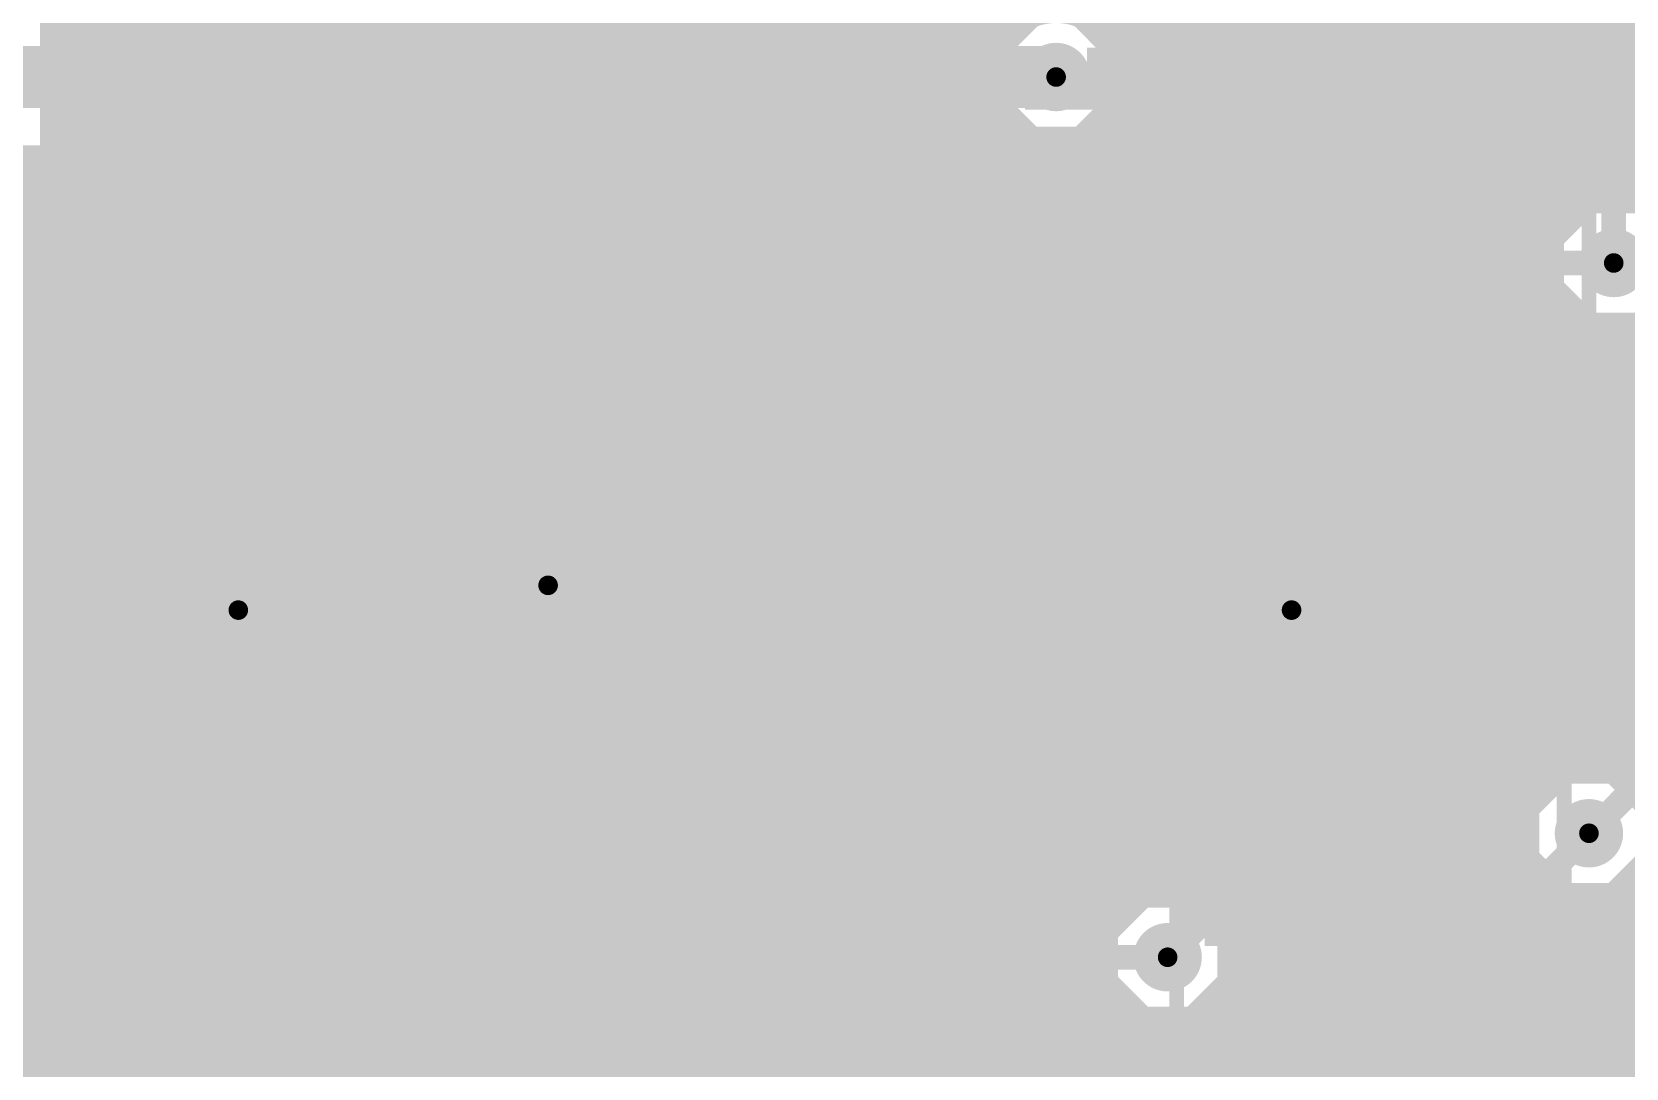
# Model space of a CAD drawing. Extents: x -5 to 208, y -5 to 206.
# Drawn here: x 80.43 to 96.77, y 148.34 to 158.96 of the extents above; entities that cross this region are included whole.
import ezdxf

# ---------------------------------------------------------------- set-up
doc = ezdxf.new("R2010")
doc.units = 0
doc.header["$MEASUREMENT"] = 0
doc.layers.get('0').update_dxf_attribs({"linetype": 'CONTINUOUS'})
for name, color, linetype in [('22-301-0_BOT', 7, 'CONTINUOUS'), ('22-301-0_DRD', 7, 'CONTINUOUS'), ('22-301-0_IN1', 1, 'CONTINUOUS'), ('22-301-0_IN2', 4, 'CONTINUOUS'), ('22-301-0_SMT', 5, 'CONTINUOUS'), ('22-301-0_SST', 10, 'CONTINUOUS'), ('22-301-0_TOP', 14, 'CONTINUOUS'), ('THRUHOLE_TAP', 11, 'CONTINUOUS')]:
    doc.layers.add(name, color=color, linetype=linetype)

# ---------------------------------------------------------------- blocks, each defined once
blk = doc.blocks.new('ROUND_66')
at = {"const_width": 0.35052}
blk.add_lwpolyline([(-0.17526, 0, 1), (0.17526, 0, 1)], format="xyb", close=True, dxfattribs=at)
blk = doc.blocks.new('ROUND_69')
at = {"const_width": 0.35052}
blk.add_lwpolyline([(-0.17526, 0, 1), (0.17526, 0, 1)], format="xyb", close=True, dxfattribs=at)
blk = doc.blocks.new('RECTANGLE_4')
blk.add_solid([(0.63627, 0.51308), (0.63627, -0.51308), (-0.63627, 0.51308), (-0.63627, -0.51308)])
blk = doc.blocks.new('RECTANGLE_6')
blk.add_solid([(0.4826, 0.4064), (0.4826, -0.4064), (-0.4826, 0.4064), (-0.4826, -0.4064)])
blk = doc.blocks.new('RECTANGLE_10')
blk.add_solid([(0.9017, 0.508), (0.9017, -0.508), (-0.9017, 0.508), (-0.9017, -0.508)])
blk = doc.blocks.new('RECTANGLE_18')
blk.add_solid([(0.25019, 0.40005), (0.25019, -0.40005), (-0.25019, 0.40005), (-0.25019, -0.40005)])
blk = doc.blocks.new('RECTANGLE_19')
blk.add_solid([(1.3716, 1.0795), (1.3716, -1.0795), (-1.3716, 1.0795), (-1.3716, -1.0795)])
blk = doc.blocks.new('ROUND_74')
at = {"const_width": 0.10033}
blk.add_lwpolyline([(-0.050164, 0, 1), (0.050164, 0, 1)], format="xyb", close=True, dxfattribs=at)

msp = doc.modelspace()

# ---------------------------------------------------------------- linework, layer by layer
at = {"layer": '22-301-0_BOT'}
for points, const_width in [([(96.139, 138.811), (95.631, 139.319), (95.631, 169.545), (97.028, 170.942), (97.028, 171.831), (96.393, 172.466), (96.393, 178.435)], 0.254), ([(96.266, 171.577), (96.266, 171.196), (94.615, 169.545), (94.615, 151.765), (94.107, 151.257), (94.107, 138.557)], 0.254), ([(91.313, 141.097), (91.313, 149.733), (91.821, 150.241), (91.821, 164.465), (91.313, 164.973), (91.313, 170.18), (91.821, 170.688)], 0.254), ([(96.647, 156.591), (96.647, 166.751)], 0.254), ([(92.075, 149.479), (92.329, 149.733), (92.329, 165.862)], 0.254), ([(93.091, 165.354), (93.091, 165.227), (94.107, 164.211), (94.107, 152.019), (92.837, 150.749), (92.837, 138.303), (92.202, 137.668)], 0.254), ([(69.342, 156.972), (72.263, 156.972), (73.787, 158.496), (90.932, 158.496)], 0.635), ([(90.69832, 157.6705), (79.53756, 157.6705)], 0.254), ([(91.186, 157.5562), (79.57312, 157.5562)], 0.254), ([(80.3402, 157.6705), (80.3402, 155.37434)], 0.254), ([(80.5688, 157.6705), (80.5688, 148.35124)], 0.254), ([(80.7974, 157.6705), (80.7974, 148.04136)], 0.254), ([(81.026, 157.6705), (81.026, 106.934)], 0.254), ([(81.2546, 157.6705), (81.2546, 106.934)], 0.254), ([(81.4832, 157.6705), (81.4832, 106.934)], 0.254), ([(81.7118, 157.6705), (81.7118, 153.21534)], 0.254), ([(81.9404, 157.6705), (81.9404, 153.63698)], 0.254), ([(82.169, 157.6705), (82.169, 153.80208)], 0.254), ([(82.3976, 157.6705), (82.3976, 153.87828)], 0.254), ([(82.6262, 157.6705), (82.6262, 153.88844)], 0.254), ([(82.8548, 157.6705), (82.8548, 153.8351)], 0.254), ([(83.0834, 157.6705), (83.0834, 153.70556)], 0.254), ([(83.312, 157.6705), (83.312, 153.4287)], 0.254), ([(83.5406, 157.6705), (83.5406, 106.934)], 0.254), ([(83.7692, 157.6705), (83.7692, 106.934)], 0.254), ([(83.9978, 157.6705), (83.9978, 106.934)], 0.254), ([(84.2264, 157.6705), (84.2264, 106.934)], 0.254), ([(84.455, 157.6705), (84.455, 106.934)], 0.254), ([(84.6836, 157.6705), (84.6836, 106.934)], 0.254), ([(84.9122, 157.6705), (84.9122, 153.56332)], 0.254), ([(85.1408, 157.6705), (85.1408, 153.91638)], 0.254), ([(85.3694, 157.6705), (85.3694, 154.06878)], 0.254), ([(85.598, 157.6705), (85.598, 154.13736)], 0.254), ([(85.8266, 157.6705), (85.8266, 154.1399)], 0.254), ([(86.0552, 157.6705), (86.0552, 154.07894)], 0.254), ([(86.2838, 157.6705), (86.2838, 153.93924)], 0.254), ([(86.5124, 157.6705), (86.5124, 153.62936)], 0.254), ([(86.741, 157.6705), (86.741, 106.934)], 0.254), ([(86.9696, 157.6705), (86.9696, 106.934)], 0.254), ([(87.1982, 157.6705), (87.1982, 106.934)], 0.254), ([(87.4268, 157.6705), (87.4268, 106.934)], 0.254), ([(87.6554, 157.6705), (87.6554, 106.934)], 0.254), ([(87.884, 157.6705), (87.884, 106.934)], 0.254), ([(88.1126, 157.6705), (88.1126, 106.934)], 0.254), ([(88.3412, 157.6705), (88.3412, 106.934)], 0.254), ([(88.5698, 157.6705), (88.5698, 106.934)], 0.254), ([(88.7984, 157.6705), (88.7984, 116.64442)], 0.254), ([(89.027, 157.6705), (89.027, 116.89588)], 0.254), ([(89.2556, 157.6705), (89.2556, 135.9408)], 0.254), ([(89.4842, 157.6705), (89.4842, 136.18464)], 0.254), ([(89.7128, 157.6705), (89.7128, 136.41324)], 0.254), ([(89.9414, 157.6705), (89.9414, 136.63676)], 0.254), ([(90.17, 157.6705), (90.17, 136.78662)], 0.254), ([(90.3986, 157.6705), (90.3986, 136.87044)], 0.254), ([(90.6272, 157.6705), (90.6272, 141.61262)], 0.254), ([(90.8558, 157.64256), (90.8558, 150.17242)], 0.254), ([(91.0844, 157.65272), (91.0844, 150.40102)], 0.254), ([(91.186, 157.67558), (91.186, 150.50262)], 0.254), ([(91.186, 157.3276), (79.59598, 157.3276)], 0.254), ([(91.186, 157.099), (79.55788, 157.099)], 0.254), ([(91.186, 156.8704), (79.44866, 156.8704)], 0.254), ([(91.186, 156.6418), (79.375, 156.6418)], 0.254), ([(91.186, 156.4132), (79.375, 156.4132)], 0.254), ([(91.186, 156.1846), (79.375, 156.1846)], 0.254), ([(91.186, 155.956), (79.8957, 155.956)], 0.254), ([(91.186, 155.7274), (80.17256, 155.7274)], 0.254), ([(91.186, 155.4988), (80.3021, 155.4988)], 0.254), ([(91.186, 155.2702), (80.35544, 155.2702)], 0.254), ([(80.3402, 155.01112), (80.3402, 148.49094)], 0.254), ([(91.186, 155.0416), (80.34528, 155.0416)], 0.254), ([(91.186, 154.813), (80.26908, 154.813)], 0.254), ([(91.186, 154.5844), (80.10398, 154.5844)], 0.254), ([(91.186, 154.3558), (79.883, 154.3558)], 0.254), ([(85.54212, 154.1272), (79.883, 154.1272)], 0.254), ([(91.186, 154.1272), (85.90534, 154.1272)], 0.254), ([(85.12048, 153.8986), (79.883, 153.8986)], 0.254), ([(91.186, 153.8986), (86.32698, 153.8986)], 0.254), ([(81.97342, 153.67), (79.883, 153.67)], 0.254), ([(84.95538, 153.67), (83.12658, 153.67)], 0.254), ([(91.186, 153.67), (86.49208, 153.67)], 0.254), ([(81.79308, 153.4414), (79.883, 153.4414)], 0.254), ([(84.88172, 153.4414), (83.30438, 153.4414)], 0.254), ([(91.186, 153.4414), (86.56828, 153.4414)], 0.254), ([(81.7118, 153.2128), (79.883, 153.2128)], 0.254), ([(84.87156, 153.2128), (83.3882, 153.2128)], 0.254), ([(91.186, 153.2128), (86.57844, 153.2128)], 0.254), ([(81.69402, 152.9842), (79.883, 152.9842)], 0.254), ([(84.92236, 152.9842), (83.40598, 152.9842)], 0.254), ([(84.9122, 153.01468), (84.9122, 106.934)], 0.254), ([(91.186, 152.9842), (86.5251, 152.9842)], 0.254), ([(81.7118, 152.85212), (81.7118, 106.934)], 0.254), ([(86.5124, 152.94864), (86.5124, 106.934)], 0.254), ([(81.73974, 152.7556), (79.883, 152.7556)], 0.254), ([(85.0519, 152.7556), (83.36026, 152.7556)], 0.254), ([(85.1408, 152.66162), (85.1408, 106.934)], 0.254), ([(91.186, 152.7556), (86.39556, 152.7556)], 0.254), ([(81.85912, 152.527), (79.883, 152.527)], 0.254), ([(85.3313, 152.527), (83.24088, 152.527)], 0.254), ([(83.312, 152.6413), (83.312, 106.934)], 0.254), ([(85.3694, 152.50922), (85.3694, 106.934)], 0.254), ([(86.0552, 152.49652), (86.0552, 106.934)], 0.254), ([(91.186, 152.527), (86.1187, 152.527)], 0.254), ([(86.2838, 152.63876), (86.2838, 106.934)], 0.254), ([(81.9404, 152.43048), (81.9404, 106.934)], 0.254), ([(83.0834, 152.3619), (83.0834, 106.934)], 0.254), ([(85.598, 152.44064), (85.598, 106.934)], 0.254), ([(85.8266, 152.4381), (85.8266, 106.934)], 0.254), ([(82.11058, 152.2984), (79.883, 152.2984)], 0.254), ([(82.169, 152.26538), (82.169, 106.934)], 0.254), ([(82.3976, 152.19172), (82.3976, 106.934)], 0.254), ([(82.6262, 152.18156), (82.6262, 106.934)], 0.254), ([(82.8548, 152.23236), (82.8548, 106.934)], 0.254), ([(91.186, 152.2984), (82.98942, 152.2984)], 0.254), ([(91.186, 152.0698), (79.883, 152.0698)], 0.254), ([(91.186, 151.8412), (79.883, 151.8412)], 0.254), ([(91.186, 151.6126), (79.883, 151.6126)], 0.254), ([(91.186, 151.384), (79.883, 151.384)], 0.254), ([(91.186, 151.1554), (79.883, 151.1554)], 0.254), ([(91.186, 150.9268), (79.883, 150.9268)], 0.254), ([(91.186, 150.6982), (79.883, 150.6982)], 0.254), ([(91.15044, 150.4696), (79.883, 150.4696)], 0.254), ([(91.186, 150.50262), (90.8685, 150.18512)], 0.254), ([(90.92184, 150.241), (79.883, 150.241)], 0.254), ([(90.7415, 150.0124), (79.883, 150.0124)], 0.254), ([(90.68054, 149.7838), (79.883, 149.7838)], 0.254), ([(90.678, 149.733), (90.678, 141.67358)], 0.254), ([(90.678, 149.5552), (79.883, 149.5552)], 0.254), ([(90.678, 149.3266), (79.883, 149.3266)], 0.254), ([(90.678, 149.098), (79.883, 149.098)], 0.254), ([(90.678, 148.8694), (79.883, 148.8694)], 0.254), ([(90.678, 148.6408), (79.883, 148.6408)], 0.254), ([(91.948, 148.63064), (91.948, 141.67358)], 0.254), ([(91.9988, 148.62556), (91.9988, 141.61262)], 0.254), ([(92.202, 148.63064), (92.202, 138.56462)], 0.254), ([(90.678, 148.4122), (80.49006, 148.4122)], 0.254), ([(92.202, 148.4122), (91.948, 148.4122)], 0.254)]:
    msp.add_lwpolyline(points, dxfattribs=dict(at, const_width=const_width))
at = {"layer": '22-301-0_BOT', "const_width": 0.254}
for points in [[(90.69832, 157.6705, 0.0690745), (90.932, 157.63806)], [(90.932, 157.63748, 0.0752002), (91.1859, 157.67588)], [(80.36052, 155.194, 0.4142136), (79.502, 156.05252)], [(79.883, 154.42438, 0.2851517), (80.36052, 155.194)], [(85.725, 154.14752, 0.4142136), (84.86648, 153.289)], [(86.58352, 153.289, 0.4142136), (85.725, 154.14752)], [(82.55, 153.89352, 0.4142136), (81.69148, 153.035)], [(83.40852, 153.035, 0.4142136), (82.55, 153.89352)], [(84.86648, 153.289, 0.4142136), (85.725, 152.43048)], [(85.725, 152.43048, 0.4142136), (86.58352, 153.289)], [(81.69148, 153.035, 0.4142136), (82.55, 152.17648)], [(82.55, 152.17648, 0.4142136), (83.40852, 153.035)], [(90.86342, 150.18258, 0.1989124), (90.6772, 149.733)], [(91.948, 148.63064, 0.0371664), (92.075, 148.62119)], [(92.075, 148.62048, 0.0371661), (92.2021, 148.62994)], [(80.86852, 147.701, 0.4142136), (80.01, 148.55952)]]:
    msp.add_lwpolyline(points, format="xyb", dxfattribs=at)
at = {"layer": '22-301-0_DRD', "const_width": 0.254}
for points in [[(90.678, 159.131), (90.297, 158.75)], [(91.567, 158.75), (91.186, 159.131)], [(90.297, 158.75), (90.297, 158.242)], [(91.567, 158.242), (91.567, 158.75)], [(90.297, 158.242), (90.678, 157.861)], [(91.186, 157.861), (91.567, 158.242)], [(90.678, 157.861), (91.186, 157.861)], [(96.393, 157.226), (96.012, 156.845)], [(96.901, 157.226), (96.393, 157.226)], [(96.012, 156.845), (96.012, 156.337)], [(96.012, 156.337), (96.393, 155.956)], [(96.393, 155.956), (96.901, 155.956)], [(85.471, 153.924), (85.09, 153.543)], [(85.471, 153.924), (85.09, 153.543)], [(85.979, 153.924), (85.471, 153.924)], [(85.979, 153.924), (85.471, 153.924)], [(86.36, 153.543), (85.979, 153.924)], [(86.36, 153.543), (85.979, 153.924)], [(82.296, 153.67), (81.915, 153.289)], [(82.804, 153.67), (82.296, 153.67)], [(83.185, 153.289), (82.804, 153.67)], [(93.091, 153.67), (92.71, 153.289)], [(93.599, 153.67), (93.091, 153.67)], [(93.98, 153.289), (93.599, 153.67)], [(85.09, 153.543), (85.09, 153.035)], [(85.09, 153.543), (85.09, 153.035)], [(86.36, 153.035), (86.36, 153.543)], [(86.36, 153.035), (86.36, 153.543)], [(81.915, 153.289), (81.915, 152.781)], [(83.185, 152.781), (83.185, 153.289)], [(92.71, 153.289), (92.71, 152.781)], [(93.98, 152.781), (93.98, 153.289)], [(85.09, 153.035), (85.471, 152.654)], [(85.09, 153.035), (85.471, 152.654)], [(85.979, 152.654), (86.36, 153.035)], [(85.979, 152.654), (86.36, 153.035)], [(81.915, 152.781), (82.296, 152.4)], [(82.804, 152.4), (83.185, 152.781)], [(85.471, 152.654), (85.979, 152.654)], [(85.471, 152.654), (85.979, 152.654)], [(92.71, 152.781), (93.091, 152.4)], [(93.599, 152.4), (93.98, 152.781)], [(82.296, 152.4), (82.804, 152.4)], [(93.091, 152.4), (93.599, 152.4)], [(96.139, 151.384), (95.758, 151.003)], [(96.647, 151.384), (96.139, 151.384)], [(97.028, 151.003), (96.647, 151.384)], [(95.758, 151.003), (95.758, 150.495)], [(95.758, 150.495), (96.139, 150.114)], [(96.647, 150.114), (97.028, 150.495)], [(91.821, 150.114), (91.44, 149.733)], [(92.329, 150.114), (91.821, 150.114)], [(92.71, 149.733), (92.329, 150.114)], [(96.139, 150.114), (96.647, 150.114)], [(91.44, 149.733), (91.44, 149.225)], [(92.71, 149.225), (92.71, 149.733)], [(91.44, 149.225), (91.821, 148.844)], [(92.329, 148.844), (92.71, 149.225)], [(91.821, 148.844), (92.329, 148.844)], [(80.645, 147.955), (80.264, 148.336)]]:
    msp.add_lwpolyline(points, dxfattribs=at)
at = {"layer": '22-301-0_IN1', "const_width": 0.254}
for points in [[(80.645, 166.37), (80.645, 147.9423)], [(80.772, 166.37), (80.772, 106.2482)], [(81.0006, 166.37), (81.0006, 106.34726)], [(81.2292, 166.37), (81.2292, 106.3879)], [(81.4578, 166.37), (81.4578, 106.37266)], [(81.6864, 166.37), (81.6864, 106.30154)], [(81.915, 166.37), (81.915, 106.15422)], [(82.1436, 166.37), (82.1436, 105.87228)], [(82.3722, 166.37), (82.3722, 72.08266)], [(82.6008, 166.37), (82.6008, 72.0979)], [(82.8294, 166.37), (82.8294, 72.05726)], [(83.058, 166.37), (83.058, 106.02468)], [(83.2866, 166.37), (83.2866, 106.23042)], [(83.5152, 166.37), (83.5152, 106.33964)], [(83.7438, 166.37), (83.7438, 106.38536)], [(83.9724, 166.37), (83.9724, 106.37774)], [(84.201, 166.37), (84.201, 106.3117)], [(84.4296, 166.37), (84.4296, 106.17708)], [(84.6582, 166.37), (84.6582, 105.91546)], [(84.8868, 166.37), (84.8868, 77.04074)], [(85.1154, 166.37), (85.1154, 77.09916)], [(85.344, 166.37), (85.344, 77.1398)], [(85.5726, 166.37), (85.5726, 77.16012)], [(85.8012, 166.37), (85.8012, 77.16266)], [(86.0298, 166.37), (86.0298, 77.14742)], [(86.2584, 166.37), (86.2584, 77.1144)], [(86.487, 166.37), (86.487, 77.06106)], [(86.7156, 166.37), (86.7156, 105.76052)], [(86.9442, 166.37), (86.9442, 106.1085)], [(87.1728, 166.37), (87.1728, 106.27614)], [(87.4014, 166.37), (87.4014, 106.3625)], [(87.63, 166.37), (87.63, 106.39044)], [(87.8586, 166.37), (87.8586, 106.3625)], [(88.0872, 166.37), (88.0872, 106.27614)], [(88.3158, 166.37), (88.3158, 106.1085)], [(88.5444, 166.37), (88.5444, 105.76052)], [(88.773, 166.37), (88.773, 72.09028)], [(89.0016, 166.37), (89.0016, 72.09282)], [(89.2302, 166.37), (89.2302, 105.68686)], [(89.4588, 166.37), (89.4588, 106.0831)], [(89.6874, 166.37), (89.6874, 135.60552)], [(89.916, 166.37), (89.916, 135.75792)], [(90.1446, 166.37), (90.1446, 135.80618)], [(90.3732, 166.37), (90.3732, 158.88208)], [(91.2876, 166.37), (91.2876, 159.07512)], [(91.5162, 166.37), (91.5162, 158.84398)], [(93.8022, 166.37), (93.8022, 139.16406)], [(94.0308, 166.37), (94.0308, 139.23264)], [(94.2594, 166.37), (94.2594, 139.21994)], [(94.488, 166.37), (94.488, 139.12088)], [(94.7166, 166.37), (94.7166, 138.85672)], [(94.9452, 166.37), (94.9452, 127.05842)], [(95.1738, 166.37), (95.1738, 127.04572)], [(95.4024, 166.37), (95.4024, 127.00762)], [(95.631, 166.37), (95.631, 139.26312)], [(95.8596, 166.37), (95.8596, 151.17064)], [(96.0882, 166.36238), (96.0882, 156.97708)], [(96.3168, 166.15664), (96.3168, 157.18536)], [(96.5454, 166.0779), (96.5454, 157.26156)], [(96.774, 166.08298), (96.774, 157.25902)], [(91.7448, 165.51402), (91.7448, 150.07336)], [(91.9734, 165.28288), (91.9734, 150.14956)], [(92.202, 165.19398), (92.202, 150.14702)], [(92.4306, 165.1889), (92.4306, 150.05812)], [(92.6592, 164.82822), (92.6592, 149.82698)], [(93.5736, 164.87394), (93.5736, 138.97864)], [(92.8878, 164.70376), (92.8878, 125.31852)], [(93.1164, 164.67328), (93.1164, 125.98146)], [(93.345, 164.72408), (93.345, 126.3142)], [(90.3859, 158.9024), (80.645, 158.9024)], [(204.47, 158.9024), (91.47556, 158.9024)], [(90.27414, 158.6738), (80.645, 158.6738)], [(114.9477, 158.6738), (91.58732, 158.6738)], [(90.25382, 158.4452), (80.645, 158.4452)], [(114.6302, 158.4452), (91.61018, 158.4452)], [(90.31224, 158.2166), (80.645, 158.2166)], [(114.44224, 158.2166), (91.55176, 158.2166)], [(90.3732, 158.10738), (90.3732, 135.7757)], [(91.5162, 158.14802), (91.5162, 149.86508)], [(90.47988, 157.988), (80.645, 157.988)], [(90.6018, 157.90164), (90.6018, 135.65378)], [(91.2876, 157.91688), (91.2876, 141.77518)], [(114.32286, 157.988), (91.38412, 157.988)], [(114.25174, 157.7594), (80.645, 157.7594)], [(90.8304, 157.8229), (90.8304, 141.57452)], [(91.059, 157.82798), (91.059, 141.72692)], [(114.2238, 157.5308), (80.645, 157.5308)], [(97.82302, 157.3022), (80.645, 157.3022)], [(96.16694, 157.0736), (80.645, 157.0736)], [(96.01708, 156.845), (80.645, 156.845)], [(95.96628, 156.6164), (80.645, 156.6164)], [(95.99676, 156.3878), (80.645, 156.3878)], [(96.12122, 156.1592), (80.645, 156.1592)], [(96.0882, 156.20238), (96.0882, 151.35606)], [(96.48444, 155.9306), (80.645, 155.9306)], [(96.3168, 155.99664), (96.3168, 151.42464)], [(96.774, 155.92298), (96.774, 151.31288)], [(106.73588, 155.9306), (96.80702, 155.9306)], [(96.5454, 155.9179), (96.5454, 151.41194)], [(106.64698, 155.702), (80.645, 155.702)], [(106.6419, 155.4734), (80.645, 155.4734)], [(106.72064, 155.2448), (80.645, 155.2448)], [(106.92638, 155.0162), (80.645, 155.0162)], [(106.8959, 154.7876), (80.645, 154.7876)], [(106.10088, 154.559), (80.645, 154.559)], [(105.93324, 154.3304), (80.645, 154.3304)], [(105.87482, 154.1018), (80.645, 154.1018)], [(105.89514, 153.8732), (80.645, 153.8732)], [(106.0069, 153.6446), (80.645, 153.6446)], [(106.30916, 153.416), (80.645, 153.416)], [(204.47, 153.1874), (80.645, 153.1874)], [(204.47, 152.9588), (80.645, 152.9588)], [(204.47, 152.7302), (80.645, 152.7302)], [(110.13694, 152.5016), (80.645, 152.5016)], [(109.98708, 152.273), (80.645, 152.273)], [(109.93628, 152.0444), (80.645, 152.0444)], [(109.96676, 151.8158), (80.645, 151.8158)], [(110.09122, 151.5872), (80.645, 151.5872)], [(96.09074, 151.3586), (80.645, 151.3586)], [(110.45444, 151.3586), (96.69272, 151.3586)], [(95.82912, 151.13), (80.645, 151.13)], [(95.73006, 150.9014), (80.645, 150.9014)], [(95.71736, 150.6728), (80.645, 150.6728)], [(95.78594, 150.4442), (80.645, 150.4442)], [(95.97136, 150.2156), (80.645, 150.2156)], [(95.8596, 150.32736), (95.8596, 139.43076)], [(117.75694, 150.2156), (96.81464, 150.2156)], [(96.0882, 150.14194), (96.0882, 139.48918)], [(96.3168, 150.07336), (96.3168, 139.46632)], [(96.5454, 150.08606), (96.5454, 139.35456)], [(96.774, 150.18512), (96.774, 139.0523)], [(91.62288, 149.987), (80.645, 149.987)], [(117.60708, 149.987), (92.52712, 149.987)], [(91.45524, 149.7584), (80.645, 149.7584)], [(117.55628, 149.7584), (92.69476, 149.7584)], [(91.39682, 149.5298), (80.645, 149.5298)], [(116.57838, 149.5298), (92.75318, 149.5298)], [(91.41714, 149.3012), (80.645, 149.3012)], [(116.37264, 149.3012), (92.73032, 149.3012)], [(91.5289, 149.0726), (80.645, 149.0726)], [(91.5162, 149.09038), (91.5162, 141.7447)], [(116.2939, 149.0726), (92.61856, 149.0726)], [(92.6592, 149.13102), (92.6592, 138.17092)], [(92.4306, 148.89988), (92.4306, 138.30808)], [(91.83116, 148.844), (80.645, 148.844)], [(91.7448, 148.88464), (91.7448, 141.62278)], [(91.9734, 148.8059), (91.9734, 141.25702)], [(92.202, 148.81098), (92.202, 138.34872)], [(110.37316, 148.844), (92.3163, 148.844)], [(110.0709, 148.6154), (80.645, 148.6154)], [(109.95914, 148.3868), (80.645, 148.3868)]]:
    msp.add_lwpolyline(points, dxfattribs=at)
for points in [[(90.932, 159.17672, 0.4142136), (90.25128, 158.496)], [(91.61272, 158.496, 0.4142136), (90.932, 159.17672)], [(90.25128, 158.496, 0.4142136), (90.932, 157.81528)], [(90.932, 157.81528, 0.4142136), (91.61272, 158.496)], [(96.647, 157.27172, 0.4142136), (95.96628, 156.591)], [(97.32772, 156.591, 0.4142136), (96.647, 157.27172)], [(95.96628, 156.591, 0.4142136), (96.647, 155.91028)], [(96.647, 155.91028, 0.4142136), (97.32772, 156.591)], [(96.393, 151.42972, 0.4142136), (95.71228, 150.749)], [(97.07372, 150.749, 0.4142136), (96.393, 151.42972)], [(95.71228, 150.749, 0.4142136), (96.393, 150.06828)], [(96.393, 150.06828, 0.4142136), (97.07372, 150.749)], [(92.075, 150.15972, 0.4142136), (91.39428, 149.479)], [(92.75572, 149.479, 0.4142136), (92.075, 150.15972)], [(91.39428, 149.479, 0.4142136), (92.075, 148.79828)], [(92.075, 148.79828, 0.4142136), (92.75572, 149.479)]]:
    msp.add_lwpolyline(points, format="xyb", dxfattribs=at)
at = {"layer": '22-301-0_IN2', "const_width": 0.254}
for points in [[(76.2, 155.956), (95.758, 155.956), (95.885, 155.829), (98.298, 155.829), (101.346, 158.877), (116.84, 158.877), (118.618, 157.099), (118.618, 156.083)], [(74.803, 155.956), (74.803, 157.607), (75.311, 158.115), (78.994, 158.115), (79.756, 157.353), (97.536, 157.353), (98.171, 156.718)], [(78.74, 157.353), (78.74, 157.099), (79.248, 156.591), (96.647, 156.591)], [(79.502, 155.194), (79.629, 155.321), (107.061, 155.321), (107.315, 155.575)], [(96.393, 150.749), (97.917, 152.273), (109.855, 152.273), (112.522, 154.94), (115.57, 154.94)], [(70.993, 154.051), (71.247, 153.797), (72.39, 153.797), (73.025, 154.432), (73.66, 154.432), (74.295, 153.797), (79.121, 153.797), (80.137, 154.813), (107.442, 154.813), (107.569, 154.686)], [(106.553, 154.051), (80.137, 154.051), (78.359, 152.273), (68.961, 152.273)], [(106.05008, 153.5938), (80.645, 153.5938)], [(80.645, 153.5938), (80.645, 150.6982)], [(80.772, 153.5938), (80.772, 150.6982)], [(81.0006, 153.5938), (81.0006, 150.6982)], [(81.2292, 153.5938), (81.2292, 150.6982)], [(81.4578, 153.5938), (81.4578, 150.6982)], [(81.6864, 153.5938), (81.6864, 150.6982)], [(81.915, 153.5938), (81.915, 150.6982)], [(82.1436, 153.5938), (82.1436, 150.6982)], [(82.3722, 153.5938), (82.3722, 150.6982)], [(82.6008, 153.5938), (82.6008, 150.6982)], [(82.8294, 153.5938), (82.8294, 150.6982)], [(83.058, 153.5938), (83.058, 150.6982)], [(83.2866, 153.5938), (83.2866, 150.6982)], [(83.5152, 153.5938), (83.5152, 150.6982)], [(83.7438, 153.5938), (83.7438, 150.6982)], [(83.9724, 153.5938), (83.9724, 150.6982)], [(84.201, 153.5938), (84.201, 150.6982)], [(84.4296, 153.5938), (84.4296, 150.6982)], [(84.6582, 153.5938), (84.6582, 150.6982)], [(84.8868, 153.5938), (84.8868, 150.6982)], [(85.1154, 153.5938), (85.1154, 150.6982)], [(85.344, 153.5938), (85.344, 150.6982)], [(85.5726, 153.5938), (85.5726, 150.6982)], [(85.8012, 153.5938), (85.8012, 150.6982)], [(86.0298, 153.5938), (86.0298, 150.6982)], [(86.2584, 153.5938), (86.2584, 150.6982)], [(86.487, 153.5938), (86.487, 150.6982)], [(86.7156, 153.5938), (86.7156, 150.6982)], [(86.9442, 153.5938), (86.9442, 150.6982)], [(87.1728, 153.5938), (87.1728, 150.6982)], [(87.4014, 153.5938), (87.4014, 150.6982)], [(87.63, 153.5938), (87.63, 150.6982)], [(87.8586, 153.5938), (87.8586, 150.6982)], [(88.0872, 153.5938), (88.0872, 150.6982)], [(88.3158, 153.5938), (88.3158, 150.6982)], [(88.5444, 153.5938), (88.5444, 150.6982)], [(88.773, 153.5938), (88.773, 150.6982)], [(89.0016, 153.5938), (89.0016, 150.6982)], [(89.2302, 153.5938), (89.2302, 150.6982)], [(89.4588, 153.5938), (89.4588, 150.6982)], [(89.6874, 153.5938), (89.6874, 150.6982)], [(89.916, 153.5938), (89.916, 150.6982)], [(90.1446, 153.5938), (90.1446, 150.6982)], [(90.3732, 153.5938), (90.3732, 150.6982)], [(90.6018, 153.5938), (90.6018, 150.6982)], [(90.8304, 153.5938), (90.8304, 150.6982)], [(91.059, 153.5938), (91.059, 150.6982)], [(91.2876, 153.5938), (91.2876, 150.6982)], [(91.5162, 153.5938), (91.5162, 150.6982)], [(91.7448, 153.5938), (91.7448, 150.6982)], [(91.9734, 153.5938), (91.9734, 150.6982)], [(92.202, 153.5938), (92.202, 150.6982)], [(92.4306, 153.5938), (92.4306, 150.6982)], [(92.6592, 153.5938), (92.6592, 150.69058)], [(92.8878, 153.5938), (92.8878, 150.58136)], [(93.1164, 153.5938), (93.1164, 150.4442)], [(93.345, 153.5938), (93.345, 150.4442)], [(93.5736, 153.5938), (93.5736, 150.4442)], [(93.8022, 153.5938), (93.8022, 150.4442)], [(94.0308, 153.5938), (94.0308, 150.4442)], [(94.2594, 153.5938), (94.2594, 150.4442)], [(94.488, 153.5938), (94.488, 150.4442)], [(94.7166, 153.5938), (94.7166, 150.4442)], [(94.9452, 153.5938), (94.9452, 150.4442)], [(95.1738, 153.5938), (95.1738, 150.4442)], [(95.4024, 153.5938), (95.4024, 150.4442)], [(95.631, 153.5938), (95.631, 150.4442)], [(95.8596, 153.5938), (95.8596, 151.17064)], [(96.0882, 153.5938), (96.0882, 151.35606)], [(96.3168, 153.5938), (96.3168, 151.42464)], [(96.5454, 153.5938), (96.5454, 151.54656)], [(96.774, 153.5938), (96.774, 151.77516)], [(106.20502, 153.4668), (80.645, 153.4668)], [(110.1725, 153.2382), (80.645, 153.2382)], [(109.9439, 153.0096), (80.645, 153.0096)], [(109.7153, 152.781), (80.645, 152.781)], [(97.5487, 152.5524), (80.645, 152.5524)], [(97.59442, 152.59558), (96.42602, 151.42718)], [(97.3201, 152.3238), (80.645, 152.3238)], [(110.617, 152.019), (110.363, 151.765), (98.679, 151.765), (96.901, 149.987), (92.837, 149.987), (92.583, 150.241), (66.675, 150.241)], [(97.0915, 152.0952), (80.645, 152.0952)], [(96.8629, 151.8666), (80.645, 151.8666)], [(96.6343, 151.638), (80.645, 151.638)], [(96.23044, 151.4094), (80.645, 151.4094)], [(96.42602, 151.42718), (96.39323, 151.42479)], [(95.86722, 151.1808), (80.645, 151.1808)], [(95.74276, 150.9522), (80.645, 150.9522)], [(95.71228, 150.7236), (80.645, 150.7236)], [(92.583, 150.6982), (80.645, 150.6982)], [(92.91066, 150.56104), (93.02496, 150.4442)], [(95.76308, 150.495), (92.97416, 150.495)], [(95.78594, 150.4442), (93.02496, 150.4442)], [(118.237, 149.733), (117.729, 150.241), (98.425, 150.241), (96.901, 148.717), (91.313, 148.717), (91.059, 148.971), (64.897, 148.971), (64.643, 148.717)], [(67.183, 148.209), (67.437, 148.463), (90.551, 148.463), (90.805, 148.209), (98.806, 148.209), (100.33, 149.733), (116.078, 149.733), (116.84, 148.971), (116.967, 148.971)], [(64.389, 149.606), (64.516, 149.479), (92.075, 149.479)]]:
    msp.add_lwpolyline(points, dxfattribs=at)
for points in [[(96.393, 151.42972, 0.4142136), (95.71228, 150.749)], [(92.90558, 150.56358, 0.1989124), (92.583, 150.6972)], [(92.90558, 150.56358, 0.1989124), (92.583, 150.6972)], [(95.71228, 150.749, 0.1168577), (95.78465, 150.44355)]]:
    msp.add_lwpolyline(points, format="xyb", dxfattribs=at)
at = {"layer": '22-301-0_SST', "const_width": 0.1524}
for points in [[(95.88754, 159.4358), (96.24314, 159.4358), (96.36252, 159.60344), (96.36252, 159.77362), (96.24314, 159.9438), (95.88754, 159.9438), (95.88754, 158.9278)], [(96.18472, 159.4358), (96.36252, 158.9278)], [(97.08134, 158.9278), (96.84512, 158.9278)], [(96.012, 153.543), (93.218, 153.543), (93.218, 158.877), (96.012, 158.877), (96.012, 153.543)], [(99.187, 153.543), (96.393, 153.543), (96.393, 158.877), (99.187, 158.877), (99.187, 153.543)], [(91.67622, 158.1785), (91.57462, 158.1785), (91.57462, 156.7815), (91.67622, 156.7815)], [(92.47378, 156.7815), (92.57538, 156.7815), (92.57538, 158.1785), (92.47378, 158.1785)], [(92.57538, 157.87878), (92.57538, 157.77972), (91.57462, 157.77972), (91.57462, 157.87878), (92.57538, 157.87878)], [(86.31936, 156.96438), (86.31936, 157.43682)], [(90.00236, 156.96438), (90.00236, 157.43682)], [(85.30336, 157.2006), (86.31936, 157.2006)], [(88.98636, 157.2006), (90.00236, 157.2006)], [(86.31936, 156.12618), (85.98154, 156.12618), (85.30336, 156.3624), (85.98154, 156.59862), (86.31936, 156.59862)], [(90.00236, 156.12618), (89.66454, 156.12618), (88.98636, 156.3624), (89.66454, 156.59862), (90.00236, 156.59862)], [(92.56776, 155.9052), (92.56776, 155.5496), (92.73794, 155.43022), (92.90812, 155.43022), (93.07576, 155.5496), (93.07576, 155.9052), (92.05976, 155.9052)], [(86.14918, 155.28798), (86.31936, 155.3464), (86.31936, 155.702), (86.14918, 155.76042), (85.98154, 155.76042), (85.81136, 155.702), (85.81136, 155.3464), (85.64118, 155.28798), (85.47354, 155.28798), (85.30336, 155.3464), (85.30336, 155.702), (85.47354, 155.76042)], [(89.83218, 155.28798), (90.00236, 155.3464), (90.00236, 155.702), (89.83218, 155.76042), (89.66454, 155.76042), (89.49436, 155.702), (89.49436, 155.3464), (89.32418, 155.28798), (89.15654, 155.28798), (88.98636, 155.3464), (88.98636, 155.702), (89.15654, 155.76042)], [(92.56776, 155.60802), (92.05976, 155.43022)], [(82.14106, 154.8003), (81.97342, 154.86126), (81.97342, 155.21686), (82.14106, 155.27528), (82.81924, 155.27528), (82.98942, 155.21686), (82.98942, 154.86126), (82.81924, 154.8003)], [(85.47354, 154.92222), (85.30336, 154.8638), (85.30336, 154.5082), (85.47354, 154.44978), (85.81136, 154.44978), (85.98154, 154.56662), (85.98154, 154.92222), (86.31936, 154.92222), (86.31936, 154.44978)], [(89.49436, 154.8638), (89.49436, 154.5082), (89.32418, 154.44978), (89.15654, 154.44978), (88.98636, 154.5082), (88.98636, 154.8638), (89.15654, 154.92222), (89.32418, 154.92222), (90.00236, 154.686)], [(92.05976, 154.7114), (92.05976, 154.94762)], [(92.05976, 154.82824), (93.07576, 154.82824), (92.90812, 154.94762)], [(82.48142, 154.02306), (82.64906, 153.9621), (82.81924, 153.9621), (82.98942, 154.02306), (82.98942, 154.37866), (82.81924, 154.43708), (82.64906, 154.43708), (82.48142, 154.37866), (82.48142, 154.02306), (82.31124, 153.9621), (82.14106, 153.9621), (81.97342, 154.02306), (81.97342, 154.37866), (82.14106, 154.43708), (82.31124, 154.43708), (82.48142, 154.37866)], [(92.05976, 153.99004), (92.05976, 154.2288)], [(92.05976, 154.10942), (93.07576, 154.10942), (92.90812, 154.2288)], [(85.81136, 153.67), (85.81136, 154.0256), (85.98154, 154.08402), (86.14918, 154.08402), (86.31936, 154.0256), (86.31936, 153.67), (86.14918, 153.61158), (85.98154, 153.61158), (85.30336, 153.8478)], [(89.49436, 154.0256), (89.49436, 153.67), (89.32418, 153.61158), (89.15654, 153.61158), (88.98636, 153.67), (88.98636, 154.0256), (89.15654, 154.08402), (89.32418, 154.08402), (90.00236, 153.8478)], [(81.97342, 153.1239), (81.97342, 153.59888), (82.64906, 153.1239), (82.81924, 153.1239), (82.98942, 153.18486), (82.98942, 153.54046), (82.81924, 153.59888)], [(92.22994, 153.62682), (92.05976, 153.5684), (92.05976, 153.2128), (92.22994, 153.15184), (92.56776, 153.15184), (92.73794, 153.27122), (92.73794, 153.62682), (93.07576, 153.62682), (93.07576, 153.15184)], [(94.17558, 152.5651), (94.47022, 152.5651), (94.56928, 152.84958), (94.56928, 153.13152), (94.47022, 153.41346), (94.17558, 153.41346)], [(94.22384, 152.5651), (94.22384, 153.41346)], [(95.27032, 152.5651), (94.92488, 152.5651), (94.92488, 153.41346)], [(96.01962, 152.5651), (95.62338, 152.5651), (96.01962, 153.13152), (96.01962, 153.27122), (95.96882, 153.41346), (95.67418, 153.41346), (95.62338, 153.27122)], [(96.42348, 152.98928), (96.71812, 152.98928), (96.76892, 152.84958), (96.76892, 152.70734), (96.71812, 152.5651), (96.42348, 152.5651), (96.37268, 152.70734), (96.37268, 152.84958), (96.5708, 153.41346)], [(87.72144, 147.03044), (87.72398, 151.384), (87.72398, 153.0223), (83.72602, 153.0223), (83.7184, 145.8976), (84.1756, 145.4404), (87.376, 145.4404), (87.7316, 145.8722), (87.72144, 147.03044)], [(92.16644, 147.03044), (92.16898, 151.384), (92.16898, 153.0223), (88.17102, 153.0223), (88.1634, 145.8976), (88.6206, 145.4404), (91.821, 145.4404), (92.1766, 145.8722), (92.16644, 147.03044)], [(83.3755, 149.6695), (83.3755, 152.5905), (81.7372, 152.5905), (81.7372, 149.6695), (83.3755, 149.6695)], [(94.1705, 149.6695), (94.1705, 152.5905), (92.5322, 152.5905), (92.5322, 149.6695), (94.1705, 149.6695)], [(95.885, 148.717), (94.615, 148.717), (94.361, 148.971), (94.361, 152.273), (96.139, 152.273), (96.139, 148.971), (95.885, 148.717)], [(96.139, 150.241), (94.361, 150.241)], [(92.93606, 148.7043), (92.76842, 148.76526), (92.76842, 149.12086), (92.93606, 149.17928), (93.61424, 149.17928), (93.78442, 149.12086), (93.78442, 148.76526), (93.61424, 148.7043)], [(81.7245, 148.7805), (81.7245, 145.8595), (83.3628, 145.8595), (83.3628, 148.7805), (81.7245, 148.7805)], [(87.6808, 148.4122), (83.7438, 148.4122)], [(92.1258, 148.4122), (88.1888, 148.4122)]]:
    msp.add_lwpolyline(points, dxfattribs=at)
at = {"layer": '22-301-0_TOP'}
for points, const_width in [([(92.075, 158.48076), (92.075, 159.766), (92.9894, 160.6804), (93.98, 160.6804)], 0.635), ([(90.932, 158.496), (90.932, 158.48076), (92.075, 158.48076)], 0.635), ([(92.075, 156.47924), (92.09024, 156.47924), (93.4974, 157.8864), (94.615, 157.8864)], 0.635), ([(97.79, 157.8864), (94.615, 157.8864)], 0.635), ([(95.25, 151.511), (97.028, 153.289), (99.695, 153.289), (100.33, 153.924), (100.33, 156.7688)], 0.635), ([(94.615, 154.5336), (84.8106, 154.5336), (83.693, 153.416), (83.693, 149.098), (82.6262, 148.0312), (82.55, 148.0312)], 0.635), ([(97.79, 154.5336), (94.615, 154.5336)], 0.635), ([(85.725, 151.4348), (85.725, 153.289)], 0.635), ([(85.725, 151.4348), (85.725, 153.289)], 0.635), ([(82.55, 153.035), (82.55, 151.8412)], 0.635), ([(93.345, 151.8412), (93.345, 151.892), (93.345, 153.035)], 0.635), ([(90.17, 151.4348), (91.821, 151.4348), (92.2782, 151.892), (93.345, 151.892), (93.345, 151.8412)], 0.635), ([(95.25, 149.479), (95.25, 149.606), (96.393, 150.749)], 0.254), ([(82.55, 150.4188), (82.4738, 150.4188), (81.153, 149.098), (81.153, 147.447), (81.9912, 146.6088), (82.55, 146.6088)], 0.635), ([(90.17, 147.0152), (93.2688, 147.0152), (93.345, 147.0152), (93.345, 150.4188)], 0.635), ([(95.25, 149.479), (95.25, 147.3962)], 0.635)]:
    msp.add_lwpolyline(points, dxfattribs=dict(at, const_width=const_width))

# ---------------------------------------------------------------- block references
at = {"layer": '22-301-0_BOT'}
for p in [(90.932, 158.496), (96.647, 156.591), (85.725, 153.289), (82.55, 153.035), (93.345, 153.035), (96.393, 150.749), (92.075, 149.479)]:
    msp.add_blockref('ROUND_66', p, dxfattribs=at)
at = {"layer": '22-301-0_IN1'}
for name, p in [('ROUND_69', (90.932, 158.496)), ('ROUND_66', (96.647, 156.591)), ('ROUND_69', (85.725, 153.289)), ('ROUND_69', (82.55, 153.035)), ('ROUND_66', (93.345, 153.035)), ('ROUND_66', (96.393, 150.749)), ('ROUND_69', (92.075, 149.479))]:
    msp.add_blockref(name, p, dxfattribs=at)
at = {"layer": '22-301-0_IN2'}
for name, p in [('ROUND_69', (90.932, 158.496)), ('ROUND_66', (96.647, 156.591)), ('ROUND_69', (85.725, 153.289)), ('ROUND_69', (82.55, 153.035)), ('ROUND_69', (93.345, 153.035)), ('ROUND_66', (96.393, 150.749)), ('ROUND_66', (92.075, 149.479))]:
    msp.add_blockref(name, p, dxfattribs=at)
at = {"layer": '22-301-0_SMT'}
for name, p in [('RECTANGLE_18', (92.075, 158.48076)), ('RECTANGLE_10', (94.615, 157.8864)), ('RECTANGLE_18', (92.075, 156.47924)), ('RECTANGLE_10', (94.615, 154.5336)), ('RECTANGLE_19', (85.725, 151.4348)), ('RECTANGLE_19', (90.17, 151.4348)), ('RECTANGLE_6', (82.55, 151.8412)), ('RECTANGLE_6', (93.345, 151.8412)), ('RECTANGLE_4', (95.25, 151.511)), ('RECTANGLE_6', (82.55, 150.4188)), ('RECTANGLE_6', (93.345, 150.4188)), ('RECTANGLE_4', (95.25, 149.479)), ('RECTANGLE_6', (82.55, 148.0312))]:
    msp.add_blockref(name, p, dxfattribs=at)
at = {"layer": '22-301-0_TOP'}
for name, p in [('ROUND_66', (90.932, 158.496)), ('RECTANGLE_18', (92.075, 158.48076)), ('RECTANGLE_10', (94.615, 157.8864)), ('RECTANGLE_18', (92.075, 156.47924)), ('ROUND_66', (96.647, 156.591)), ('RECTANGLE_10', (94.615, 154.5336)), ('ROUND_66', (85.725, 153.289)), ('ROUND_66', (82.55, 153.035)), ('ROUND_66', (93.345, 153.035)), ('RECTANGLE_19', (85.725, 151.4348)), ('RECTANGLE_19', (90.17, 151.4348)), ('RECTANGLE_6', (82.55, 151.8412)), ('RECTANGLE_6', (93.345, 151.8412)), ('RECTANGLE_4', (95.25, 151.511)), ('ROUND_66', (96.393, 150.749)), ('RECTANGLE_6', (82.55, 150.4188)), ('RECTANGLE_6', (93.345, 150.4188)), ('RECTANGLE_4', (95.25, 149.479)), ('ROUND_66', (92.075, 149.479)), ('RECTANGLE_6', (82.55, 148.0312))]:
    msp.add_blockref(name, p, dxfattribs=at)
at = {"layer": 'THRUHOLE_TAP'}
for p in [(90.932, 158.496), (96.647, 156.591), (85.725, 153.289), (82.55, 153.035), (93.345, 153.035), (96.393, 150.749), (92.075, 149.479)]:
    msp.add_blockref('ROUND_74', p, dxfattribs=at)

doc.saveas('drawing.dxf')
